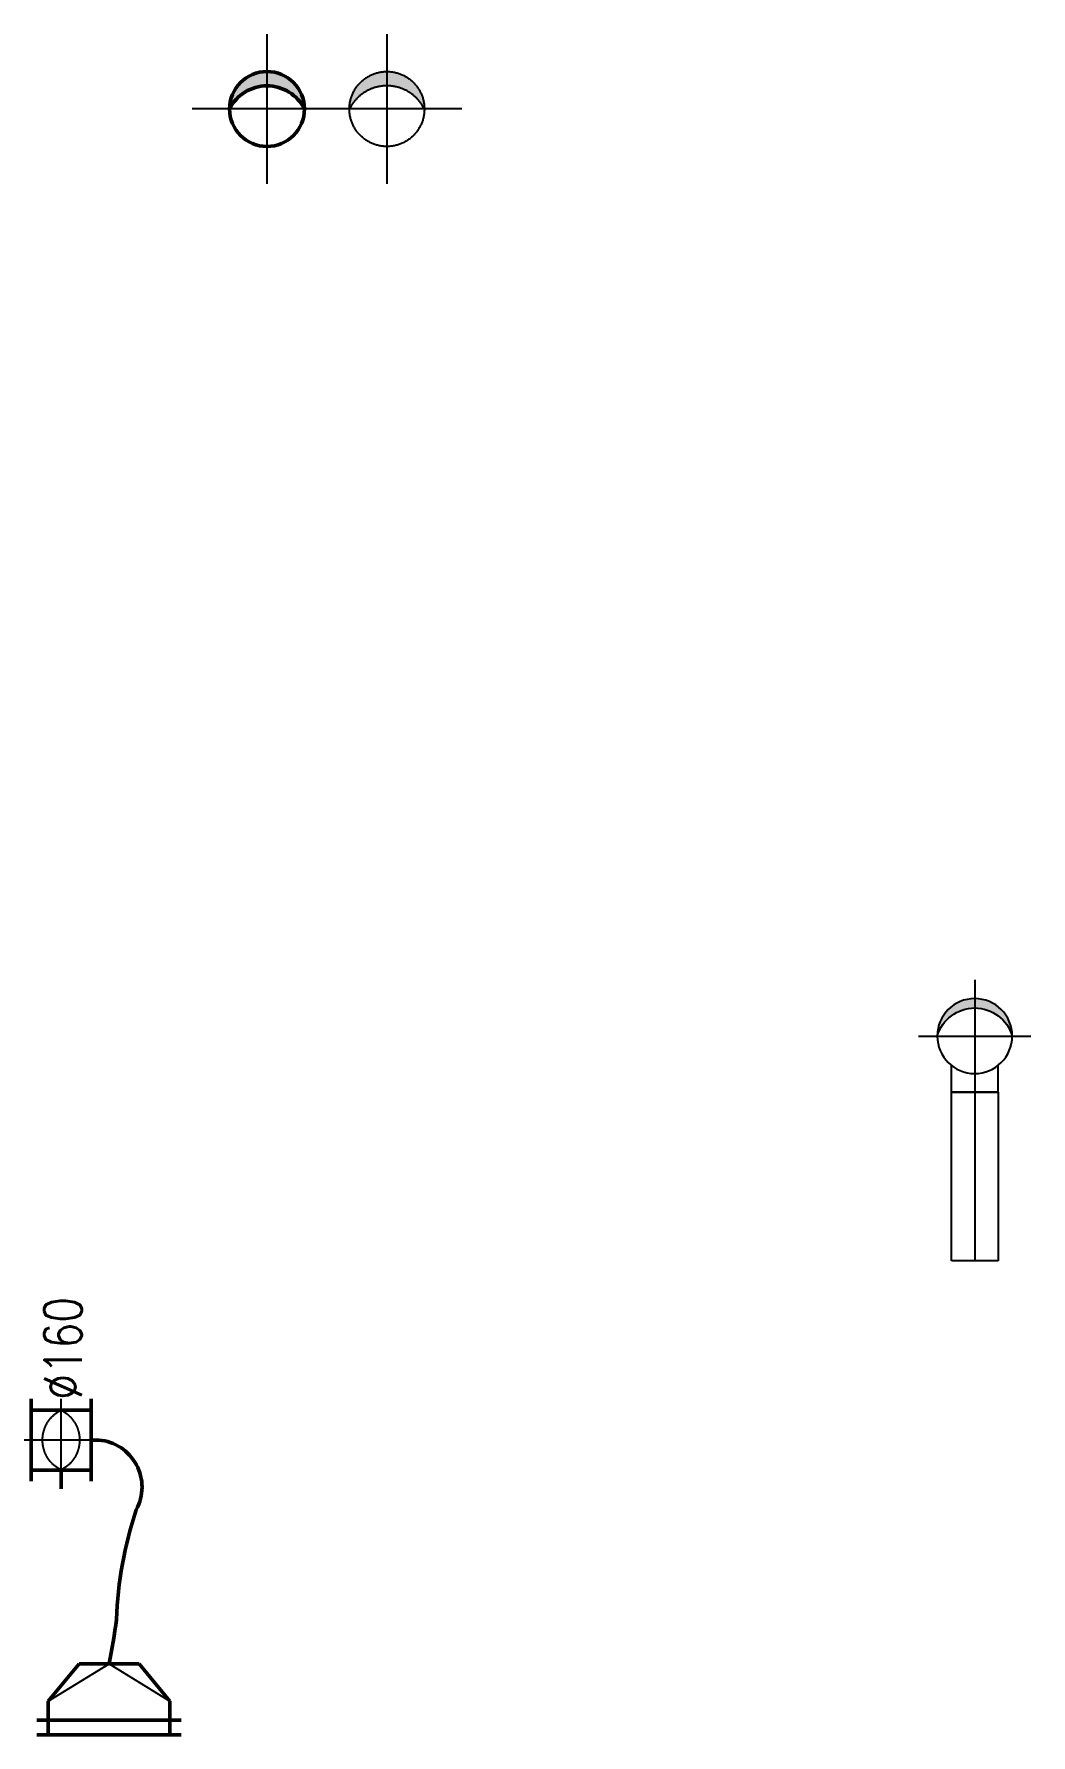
# Model space of a CAD drawing. Header units: millimetres. Extents: x -5302 to 21798, y 60636 to 66330.
# Drawn here: x 5211 to 7872, y 61791 to 66330 of the extents above; entities that cross this region are included whole.
import ezdxf
from ezdxf.enums import TextEntityAlignment as Align

# ---------------------------------------------------------------- set-up
doc = ezdxf.new("R2010")
doc.units = ezdxf.units.MM
doc.header["$LTSCALE"] = 10
for name, pattern in [('_aa', [1.4, 0.5, -0.2, 0.5, -0.2]), ('DASHDOT', [25.4, 12.7, -6.35, 0, -6.35]), ('DASHED', [19.05, 12.7, -6.35]), ('KOLEJE', [0])]:
    doc.linetypes.add(name, pattern=pattern)
doc.layers.get('0').update_dxf_attribs({"color": 3})
for name, color, linetype, lineweight in [('V-flexo_osy', 3, 'KOLEJE', 50), ('V-objekty', 3, 'Continuous', 50), ('V-tvarovky', 3, 'Continuous', 50)]:
    doc.layers.add(name, color=color, linetype=linetype, lineweight=lineweight)
for name, color, linetype in [('V-tvarovky-popis', 3, 'Continuous'), ('VZT_DIGESTOR', 3, 'Continuous'), ('VZT_EXHAUST', 3, '_aa')]:
    doc.layers.add(name, color=color, linetype=linetype)
doc.styles.get("Standard").update_dxf_attribs({"font": 'simplex.shx', "width": 0.8})
doc.linetypes.add('KOLEJE_2', pattern='A,2,[141,CADKON.SHX,S=3,R=0,X=0,Y=0],1.5', length=3.5)

# ---------------------------------------------------------------- blocks, each defined once
blk = doc.blocks.new('*U66')
at = {"linetype": 'ByBlock', "lineweight": -2, "ltscale": 2000}
blk.add_hatch(color=0, dxfattribs=at).paths.add_polyline_path([(0, 100, 0.414214), (-100, 0, 0.414214), (0, -100, -0.618034)])
at = {"color": 2, "linetype": 'DASHDOT', "lineweight": 25, "ltscale": 2000}
for p, q in [((0, 200), (0, -200)), ((-200, 0), (200, 0))]:
    blk.add_line(p, q, dxfattribs=at)
at = {"color": 0, "linetype": 'ByBlock', "lineweight": -2, "ltscale": 2000}
blk.add_circle((0, 0), 100, dxfattribs=at)
blk.add_arc((50, 0), 111.8, 116.5651, 243.4349, dxfattribs=at)
blk = doc.blocks.new('*U67')
at = {"linetype": 'ByBlock', "lineweight": -2, "ltscale": 2000}
blk.add_hatch(color=0, dxfattribs=at).paths.add_polyline_path([(0, 100, 0.414214), (-100, 0, 0.414214), (0, -100, -0.618034)])
at = {"color": 2, "linetype": 'DASHDOT', "lineweight": 25, "ltscale": 2000}
for p, q in [((0, 200), (0, -200)), ((-200, 0), (200, 0))]:
    blk.add_line(p, q, dxfattribs=at)
at = {"color": 0, "linetype": 'ByBlock', "lineweight": -2, "ltscale": 2000}
blk.add_circle((0, 0), 100, dxfattribs=at)
blk.add_arc((50, 0), 111.8, 116.5651, 243.4349, dxfattribs=at)
blk = doc.blocks.new('*U73', base_point=(450, 0))
at = {"color": 0, "linetype": 'ByBlock', "lineweight": -2, "ltscale": 2000}
for p, q in [((0, 125), (0, 0)), ((450, 125), (0, 125)), ((450, 0), (450, 125)), ((0, 0), (450, 0))]:
    blk.add_line(p, q, dxfattribs=at)
at = {"color": 2, "linetype": 'DASHDOT', "lineweight": 25, "ltscale": 2000}
blk.add_line((0, 62.5), (450, 62.5), dxfattribs=at)
blk = doc.blocks.new('*U74', base_point=(150, -62.5))
at = {"linetype": 'ByBlock', "lineweight": -2, "ltscale": 2000}
blk.add_hatch(color=0, dxfattribs=at).paths.add_polyline_path([(0, 100, 0.414214), (-100, 0, 0.414214), (0, -100, -0.750012)])
at = {"color": 2, "linetype": 'DASHDOT', "lineweight": 25, "ltscale": 2000}
for p, q in [((0, 150), (0, -150)), ((-150, 0), (150, 0))]:
    blk.add_line(p, q, dxfattribs=at)
at = {"color": 0, "linetype": 'ByBlock', "lineweight": -2, "ltscale": 2000}
for p, q in [((150, 62.5), (78.1, 62.5)), ((150, -62.5), (150, 62.5)), ((150, -62.5), (78.1, -62.5))]:
    blk.add_line(p, q, dxfattribs=at)
blk.add_circle((0, 0), 100, dxfattribs=at)
blk.add_arc((29.2, 0), 104.2, 106.2593, 253.7407, dxfattribs=at)
blk = doc.blocks.new('*U82', base_point=(162.5, 40))
at = {"color": 0, "linetype": 'ByBlock', "lineweight": -2, "ltscale": 2000}
for points in [[(0, 0), (-30, 0)], [(0, 0), (325, 0), (325, 40), (0, 40), (0, 0)], [(325, 0), (355, 0)]]:
    blk.add_lwpolyline(points, dxfattribs=at)
blk = doc.blocks.new('*U83')
at = {"color": 0, "linetype": 'ByBlock', "lineweight": -2, "ltscale": 2000}
for p, q in [((0, 162.5), (0, 192.5)), ((50, 162.5), (0, 162.5)), ((0, 162.5), (0, 162.5)), ((0, 162.5), (0, -162.5)), ((50, 162.5), (150, 80)), ((150, 80), (150, 80)), ((150, 80), (150, -80)), ((150, 80), (150, 80)), ((150, -80), (50, -162.5)), ((150, -80), (150, -80)), ((150, -80), (150, -80)), ((50, -162.5), (0, -162.5)), ((0, -162.5), (0, -192.5)), ((0, -162.5), (0, -162.5))]:
    blk.add_line(p, q, dxfattribs=at)
at = {"color": 2, "linetype": 'DASHDOT', "lineweight": 25, "ltscale": 2000}
for p, q in [((50, 162.5), (150, 0)), ((150, 0), (50, -162.5))]:
    blk.add_line(p, q, dxfattribs=at)
blk = doc.blocks.new('*U94', base_point=(80, 160))
at = {"color": 2, "linetype": 'DASHDOT', "lineweight": 25, "ltscale": 2000}
for points in [[(80, 190), (80, -30)], [(0, 80), (190, 80)]]:
    blk.add_lwpolyline(points, dxfattribs=at)
at = {"color": 0, "linetype": 'ByBlock', "lineweight": -2, "ltscale": 2000}
for points in [[(0, 160), (-30, 160)], [(0, 160), (160, 160)], [(0, 160), (0, 0)], [(160, 160), (190, 160)], [(160, 160), (160, 0)], [(0, 80), (-50, 80)], [(0, 0), (-30, 0)], [(0, 0), (160, 0)], [(160, 0), (190, 0)]]:
    blk.add_lwpolyline(points, dxfattribs=at)
at = {"color": 2, "linetype": 'DASHED', "lineweight": 25, "ltscale": 2000}
for centre, start, end in [((80, 40), 26.5651, 153.4349), ((80, 120), 206.5651, 333.4349)]:
    blk.add_arc(centre, 89.4, start, end, dxfattribs=at)

msp = doc.modelspace()

# ---------------------------------------------------------------- linework, layer by layer
at = {"layer": 'V-flexo_osy', "linetype": 'KOLEJE_2', "ltscale": 2}
msp.add_lwpolyline([(5363.2, 62577.7), (5383.9, 62577.7, -0.54263), (5483.7, 62391.9, 0.070201), (5430.9, 62098.8, -0.020616), (5411.3, 61980.7, -1.397483)], format="xyb", dxfattribs=at)

# ---------------------------------------------------------------- block references
at = {"layer": 'V-objekty', "ltscale": 2000, "rotation": 89.99999999999814}
msp.add_blockref('*U83', (5411.3, 61830.7), dxfattribs=at)
at = {"layer": 'V-objekty', "ltscale": 2000}
msp.add_blockref('*U82', (5411.3, 61830.7), dxfattribs=at)
at = {"layer": 'V-tvarovky', "ltscale": 2000, "rotation": 270.0011362782581}
msp.add_blockref('*U66', (5832.7, 66129.5), dxfattribs=at)
at = {"layer": 'V-tvarovky', "ltscale": 2000, "xscale": -1, "rotation": 270}
msp.add_blockref('*U94', (5363.2, 62577.7), dxfattribs=at)
at = {"layer": 'VZT_DIGESTOR', "ltscale": 200, "xscale": -1, "rotation": 89.99999999999768}
msp.add_blockref('*U74', (7784.1, 63505.7), dxfattribs=at)
at = {"layer": 'VZT_DIGESTOR', "ltscale": 2000, "xscale": -1, "rotation": 89.9999999999964}
msp.add_blockref('*U73', (7784.1, 63055.7), dxfattribs=at)
at = {"layer": 'VZT_EXHAUST', "ltscale": 200, "rotation": 270.0011362782611}
msp.add_blockref('*U67', (6152.7, 66129.5), dxfattribs=at)

# ---------------------------------------------------------------- texts
at = {"layer": 'V-tvarovky-popis', "color": 3, "width": 0.8}
msp.add_text('%%c160', height=100, rotation=90, dxfattribs=at).set_placement((5338.2, 62822.2), align=Align.CENTER)

doc.saveas('drawing.dxf')
